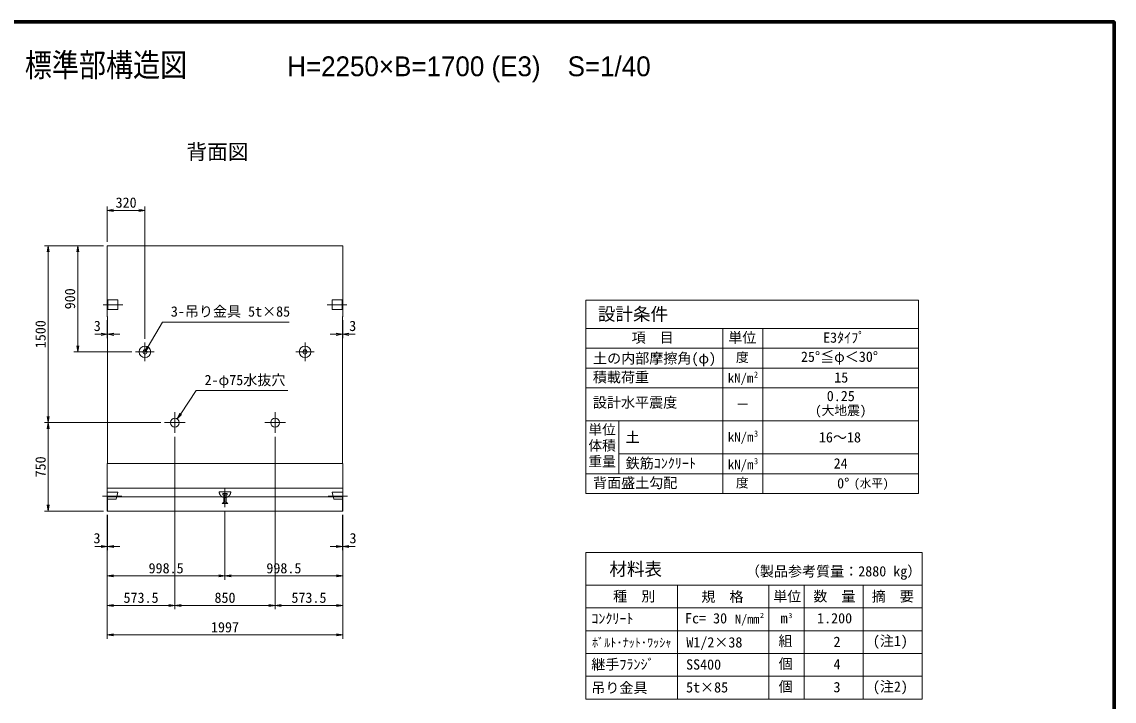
# Model space of a CAD drawing. Units: millimetres at full size, sheet at 1:40. Extents: x 141688 to 157488, y 10657 to 21690.
# Drawn here: x 148226 to 157488, y 15930 to 21690 of the extents above; entities that cross this region are included whole.
import ezdxf
from ezdxf.enums import TextEntityAlignment as Align

# ---------------------------------------------------------------- set-up
doc = ezdxf.new("R2010")
doc.units = ezdxf.units.MM
doc.header["$LTSCALE"] = 40
doc.linetypes.add('CHAIN', pattern=[18.5, 12, -1.5, 3.5, -1.5])
doc.linetypes.add('DASHED', pattern=[7.5, 6, -1.5])
for name, color, linetype, lineweight in [('01図枠', 1, 'Continuous', 70), ('中心', 6, 'CHAIN', 9), ('外形線', 7, 'Continuous', 13), ('寸法', 2, 'Continuous', 9), ('細線', 4, 'Continuous', 9), ('連結部', 4, 'Continuous', 13)]:
    doc.layers.add(name, color=color, linetype=linetype, lineweight=lineweight)
doc.layers.add('文字', color=7, linetype='Continuous')
doc.styles.add('ＭＳ ゴシック', font='')
doc.styles.add('ＭＳ Ｐゴシック', font='')
doc.styles.get('ＭＳ ゴシック').set_extended_font_data('MS Gothic')
doc.styles.get('ＭＳ Ｐゴシック').set_extended_font_data('MS PGothic')

# ---------------------------------------------------------------- blocks, each defined once
blk = doc.blocks.new('open_arrow')
at = {"color": 0, "linetype": 'Continuous', "lineweight": -2}
blk.add_lwpolyline([(7.5, 1.25), (0, 0), (7.5, -1.25)], dxfattribs=at)

msp = doc.modelspace()

# ---------------------------------------------------------------- linework, layer by layer
at = {"layer": '01図枠'}
msp.add_lwpolyline([(141687.54, 10809.99), (157487.54, 10809.99), (157487.54, 21689.99), (141687.54, 21689.99)], close=True, dxfattribs=at)
at = {"layer": '中心'}
for p, q in [((149080.58, 19291.75), (148915.58, 19291.75)), ((150815.58, 19291.75), (150980.58, 19291.75)), ((149269.58, 18970.75), (149269.58, 18812.75)), ((150626.58, 18970.75), (150626.58, 18812.75)), ((149348.58, 18891.75), (149190.58, 18891.75)), ((150547.58, 18891.75), (150705.58, 18891.75)), ((149523.08, 18204.25), (149523.08, 18379.25)), ((150373.08, 18204.25), (150373.08, 18379.25)), ((149435.58, 18291.75), (149610.58, 18291.75)), ((150285.58, 18291.75), (150460.58, 18291.75)), ((149948.08, 17735.87), (149948.08, 17575.87)), ((149074.58, 17667.87), (148909.58, 17667.87)), ((150821.58, 17667.87), (150986.58, 17667.87))]:
    msp.add_line(p, q, dxfattribs=at)
at = {"layer": '外形線'}
for p, q in [((148949.58, 19791.75), (150946.58, 19791.75)), ((148949.58, 19791.75), (148949.58, 19191.75)), ((150946.58, 19791.75), (150946.58, 19191.75)), ((148952.58, 19188.75), (148949.58, 19191.75)), ((148952.58, 19188.75), (148952.58, 17949.75)), ((150943.58, 19188.75), (150946.58, 19191.75)), ((150943.58, 19188.75), (150943.58, 17949.75)), ((148952.58, 17949.75), (148949.58, 17946.75)), ((148949.58, 17946.75), (148949.58, 17541.75)), ((150943.58, 17949.75), (150946.58, 17946.75)), ((150946.58, 17946.75), (150946.58, 17541.75)), ((148949.58, 17661.75), (150946.58, 17661.75)), ((148949.58, 17541.75), (150946.58, 17541.75))]:
    msp.add_line(p, q, dxfattribs=at)
for centre in [(149523.08, 18291.75), (150373.08, 18291.75)]:
    msp.add_circle(centre, 37.5, dxfattribs=at)
at = {"layer": '寸法'}
for p, q in [((148949.58, 19823.75), (148949.58, 20123.75)), ((149269.58, 19002.75), (149269.58, 20123.75)), ((149269.58, 20091.75), (148949.58, 20091.75)), ((148917.58, 19791.75), (148417.58, 19791.75)), ((148449.58, 18291.75), (148449.58, 19791.75)), ((148917.58, 19791.75), (148667.58, 19791.75)), ((148699.58, 19791.75), (148699.58, 18891.75)), ((148949.58, 19159.75), (148949.58, 19008.61)), ((148952.58, 19156.75), (148952.58, 19008.61)), ((150943.58, 19156.75), (150943.58, 19008.61)), ((150946.58, 19159.75), (150946.58, 19008.61)), ((148845.58, 19040.61), (149056.58, 19040.61)), ((151050.58, 19040.61), (150839.58, 19040.61)), ((149158.58, 18891.75), (148667.58, 18891.75)), ((149403.58, 18291.75), (148417.58, 18291.75)), ((149403.58, 18291.75), (148417.58, 18291.75)), ((148449.58, 17541.75), (148449.58, 18291.75)), ((149523.08, 18172.25), (149523.08, 16709.75)), ((149523.08, 18172.25), (149523.08, 16709.75)), ((150373.08, 18172.25), (150373.08, 16709.75)), ((150373.08, 18172.25), (150373.08, 16709.75)), ((148917.58, 17541.75), (148417.58, 17541.75)), ((148949.58, 17509.75), (148949.58, 16459.75)), ((148949.58, 17509.75), (148949.58, 16709.75)), ((148949.58, 17509.75), (148949.58, 16959.75)), ((148949.58, 17509.75), (148949.58, 17209.75)), ((148952.58, 17509.75), (148952.58, 17209.75)), ((149948.08, 17543.87), (149948.08, 16959.75)), ((149948.08, 17543.87), (149948.08, 16959.75)), ((150943.58, 17509.75), (150943.58, 17209.75)), ((150946.58, 17509.75), (150946.58, 16459.75)), ((150946.58, 17509.75), (150946.58, 16709.75)), ((150946.58, 17509.75), (150946.58, 16959.75)), ((150946.58, 17509.75), (150946.58, 17209.75)), ((148845.58, 17241.75), (149056.58, 17241.75)), ((151050.58, 17241.75), (150839.58, 17241.75)), ((148949.58, 16991.75), (149948.08, 16991.75)), ((149948.08, 16991.75), (150946.58, 16991.75)), ((148949.58, 16741.75), (149523.08, 16741.75)), ((149523.08, 16741.75), (150373.08, 16741.75)), ((150373.08, 16741.75), (150946.58, 16741.75)), ((148949.58, 16491.75), (150946.58, 16491.75))]:
    msp.add_line(p, q, dxfattribs=at)
at = {"layer": '寸法', "color": 3}
for p, q in [((153008.66, 17858.01), (153008.66, 19329.39)), ((153008.66, 19329.39), (155828.66, 19329.39)), ((155828.66, 17690.01), (155828.66, 19329.39)), ((153008.66, 17690.01), (153008.66, 19090.01)), ((153008.66, 19090.01), (155828.66, 19090.01)), ((154168.66, 17690.01), (154168.66, 19090.01)), ((154508.66, 17690.01), (154508.66, 19090.01)), ((153008.66, 18922.01), (155828.66, 18922.01)), ((153008.66, 18754.01), (155828.66, 18754.01)), ((153008.66, 18586.01), (155828.66, 18586.01)), ((153008.66, 18306.01), (155828.66, 18306.01)), ((153288.66, 17858.01), (153288.66, 18306.01)), ((153288.66, 18026.01), (155828.66, 18026.01)), ((153008.66, 17858.01), (155828.66, 17858.01)), ((153008.66, 17690.01), (155828.66, 17690.01)), ((153008.66, 15947.75), (153008.66, 17190.01)), ((153008.66, 17190.01), (155858.66, 17190.01)), ((155858.66, 15947.75), (155858.66, 17190.01)), ((153008.66, 16914.63), (155858.66, 16914.63)), ((153783.66, 15947.75), (153783.66, 16914.63)), ((154558.66, 15947.75), (154558.66, 16914.63)), ((154858.66, 15947.75), (154858.66, 16914.63)), ((154858.66, 16141.13), (154858.66, 16914.63)), ((155358.66, 15947.75), (155358.66, 16914.63)), ((153008.66, 16721.26), (155858.66, 16721.26)), ((153008.66, 16527.88), (155858.66, 16527.88)), ((153008.66, 16334.51), (155858.66, 16334.51)), ((153008.66, 16141.13), (155858.66, 16141.13)), ((153008.66, 15947.75), (155858.66, 15947.75))]:
    msp.add_line(p, q, dxfattribs=at)
at = {"layer": '寸法', "color": 3, "linetype": 'DASHED'}
for p, q in [((149899.03, 17705.87), (149997.13, 17705.87)), ((149930.08, 17690.87), (149966.08, 17690.87)), ((149930.08, 17678.87), (149930.08, 17690.87)), ((149966.08, 17690.87), (149966.08, 17678.87)), ((149923.03, 17605.87), (149938.03, 17617.53)), ((149973.06, 17605.87), (149923.03, 17605.87)), ((149966.08, 17678.87), (149930.08, 17678.87)), ((149938.03, 17678.87), (149938.03, 17617.53)), ((149938.03, 17617.53), (149958.06, 17617.53)), ((149958.06, 17678.87), (149958.06, 17617.53)), ((149958.06, 17617.53), (149973.06, 17605.87))]:
    msp.add_line(p, q, dxfattribs=at)
at = {"layer": '寸法'}
for points in [[(149269.58, 18891.75), (149295.78, 18936.67), (149417, 19144.55), (150493.06, 19144.55)], [(149543.77, 18323.02), (149572.47, 18366.39), (149702.84, 18563.41), (150480.48, 18563.41)]]:
    msp.add_lwpolyline(points, dxfattribs=at)
at = {"layer": '寸法', "color": 3}
for centre in [(149269.58, 18891.75), (150626.58, 18891.75)]:
    msp.add_circle(centre, 18, dxfattribs=at)
at = {"layer": '寸法', "color": 3, "linetype": 'DASHED'}
msp.add_arc((149948.08, 17705.87), 49.05, 180, 0, dxfattribs=at)
at = {"layer": '細線'}
for p, q in [((148955.58, 19251.75), (148955.58, 19331.75)), ((149040.58, 19331.75), (148955.58, 19331.75)), ((149040.58, 19251.75), (149040.58, 19331.75)), ((150855.58, 19251.75), (150855.58, 19331.75)), ((150855.58, 19331.75), (150940.58, 19331.75)), ((150940.58, 19251.75), (150940.58, 19331.75)), ((149040.58, 19251.75), (148955.58, 19251.75)), ((150855.58, 19251.75), (150940.58, 19251.75)), ((148949.58, 17946.75), (150946.58, 17946.75)), ((148949.58, 17735.01), (150946.58, 17735.01)), ((148952.58, 17541.75), (148952.58, 17661.75)), ((150943.58, 17541.75), (150943.58, 17661.75))]:
    msp.add_line(p, q, dxfattribs=at)
at = {"layer": '細線', "linetype": 'DASHED'}
for p, q in [((148949.58, 17642.87), (148949.58, 17702.87)), ((148949.58, 17702.87), (149040.58, 17702.87)), ((149025.58, 17642.87), (149040.58, 17702.87)), ((150870.58, 17642.87), (150855.58, 17702.87)), ((150946.58, 17702.87), (150855.58, 17702.87)), ((150946.58, 17642.87), (150946.58, 17702.87)), ((148949.58, 17642.87), (149025.58, 17642.87)), ((150946.58, 17642.87), (150870.58, 17642.87))]:
    msp.add_line(p, q, dxfattribs=at)
at = {"layer": '連結部', "color": 3}
for centre in [(149269.58, 18891.75), (150626.58, 18891.75)]:
    msp.add_circle(centre, 49, dxfattribs=at)

# ---------------------------------------------------------------- block references
at = {"layer": '寸法', "xscale": 6.93, "yscale": 6.93}
for p in [(148949.58, 20091.75), (148952.58, 19040.61), (150946.58, 19040.61), (148952.58, 17241.75), (150946.58, 17241.75), (148949.58, 16991.75), (149948.08, 16991.75), (148949.58, 16741.75), (149523.08, 16741.75), (150373.08, 16741.75), (148949.58, 16491.75)]:
    msp.add_blockref('open_arrow', p, dxfattribs=at)
for p, rotation in [((149269.58, 20091.75), 180), ((148449.58, 19791.75), 270), ((148699.58, 19791.75), 270), ((148949.58, 19040.61), 180), ((150943.58, 19040.61), 180), ((148699.58, 18891.75), 90), ((149269.58, 18891.75), 59.8), ((148449.58, 18291.75), 90), ((149543.77, 18323.02), 56.5), ((148449.58, 18291.75), 270), ((148449.58, 17541.75), 90), ((148949.58, 17241.75), 180), ((150943.58, 17241.75), 180), ((149948.08, 16991.75), 180), ((150946.58, 16991.75), 180), ((149523.08, 16741.75), 180), ((150373.08, 16741.75), 180), ((150946.58, 16741.75), 180), ((150946.58, 16491.75), 180)]:
    msp.add_blockref('open_arrow', p, dxfattribs=dict(at, rotation=rotation))

# ---------------------------------------------------------------- texts
at = {"layer": '寸法', "style": 'ＭＳ ゴシック'}
for s, p in [('320', (149109.58, 20157.75)), ('3', (148865.2, 19112.05)), ('3', (151030.97, 19112.05)), ('3', (148862.73, 17312.18)), ('3', (151033.43, 17312.18)), ('998.5', (149448.83, 17057.75)), ('998.5', (150447.33, 17057.75)), ('573.5', (149236.33, 16807.75)), ('850', (149948.08, 16807.75)), ('573.5', (150659.83, 16807.75)), ('1997', (149948.08, 16557.75))]:
    msp.add_text(s, height=87.35, dxfattribs=at).set_placement(p, align=Align.MIDDLE_CENTER)
for s, p in [('900', (148633.58, 19341.75)), ('1500', (148383.58, 19041.75)), ('750', (148383.58, 17916.75))]:
    msp.add_text(s, height=87.35, rotation=90, dxfattribs=at).set_placement(p, align=Align.MIDDLE_CENTER)
for s, p in [('3-吊り金具 5t×85', (149489, 19164.55)), ('2-φ75水抜穴', (149774.84, 18583.41))]:
    msp.add_text(s, height=87.35, dxfattribs=at).set_placement(p, align=Align.BOTTOM_LEFT)
at = {"layer": '寸法', "color": 3, "style": 'ＭＳ ゴシック'}
for s, height, p in [('設計条件', 109.2, (153109.63, 19125.26)), ('項\u3000目', 87.35, (153396.05, 18943.25)), ('単位', 87.35, (154215.25, 18943.25)), ('E3ﾀｲﾌﾟ', 87.35, (155019.33, 18943.25)), ('度', 79.75, (154280.45, 18782.32)), ('25°', 87.35, (154831.68, 18780.87)), ('≦φ＜30°', 87.35, (154994.27, 18780.87)), ('土の内部摩擦角(φ)', 87.35, (153068.98, 18767.38)), ('積載荷重', 87.35, (153067.08, 18607.38)), ('kN/m', 79.75, (154211.51, 18606.57)), ('2', 52.22, (154432.66, 18657.04)), ('15', 87.35, (155113.81, 18605.41)), ('0.25', 87.35, (155050.66, 18448.02)), ('設計水平震度', 87.35, (153067.94, 18393.07)), ('ー', 79.75, (154283.44, 18383.04)), ('(大地震)', 79.75, (154951.88, 18331.99)), ('土', 87.35, (153345.68, 18098.51)), ('kN/m', 79.75, (154211.94, 18106.51)), ('3', 52.22, (154433.08, 18156.99)), ('16～18', 87.35, (154983.92, 18097.86)), ('鉄筋ｺﾝｸﾘｰﾄ', 87.35, (153345.68, 17877.93)), ('kN/m', 79.75, (154211.94, 17873)), ('3', 52.22, (154433.08, 17923.47)), ('24', 87.35, (155109.14, 17876.46)), ('背面盛土勾配', 87.35, (153068.66, 17711.25)), ('度', 79.75, (154280.45, 17718.32)), ('0°', 87.35, (155138.56, 17708.27)), ('(水平)', 72.16, (155280.89, 17719.78)), ('材料表', 109.2, (153207.53, 16962.76)), ('種\u3000別', 87.35, (153238.94, 16749.92)), ('規\u3000格', 87.35, (153987.09, 16745.78)), ('単位', 87.35, (154596.29, 16748.98)), ('数\u3000量', 87.35, (154936.69, 16749.72)), ('摘\u3000要', 87.35, (155431.68, 16749.33)), ('ｺﾝｸﾘｰﾄ', 87.35, (153054.31, 16560.77)), ('Fc= 30', 87.35, (153849.08, 16563.19)), ('2', 43.67, (154484.39, 16622.61)), ('3', 43.67, (154724.63, 16621.06)), ('N/mm', 75.95, (154272.83, 16565.37)), ('m', 87.35, (154659.24, 16564.35)), ('組', 87.35, (154641.34, 16370.97)), ('(注1)', 87.35, (155441.34, 16370.97)), ('ﾎﾞﾙﾄ･ﾅｯﾄ･ﾜｯｼｬ', 75.95, (153060.14, 16365.96)), ('W1/2×38', 87.35, (153859.85, 16359.28)), ('個 ', 87.35, (154642.67, 16177.6)), ('継手ﾌﾗﾝｼﾞ', 87.35, (153054.09, 16172.71)), ('SS400', 87.35, (153857.64, 16171.17)), ('吊り金具', 87.35, (153054.09, 15974.01)), ('5t×85', 87.35, (153857.64, 15977.79)), ('個 ', 87.35, (154642.67, 15984.22)), ('(注2)', 87.35, (155441.34, 15984.22))]:
    msp.add_text(s, height=height, dxfattribs=at).set_placement(p, align=Align.BOTTOM_LEFT)
for s, p in [('単位', (153029.8, 18275.15)), ('体積', (153029.8, 18140.48)), ('重量', (153029.8, 18005.81))]:
    msp.add_text(s, height=85.24, dxfattribs=at).set_placement(p, align=Align.TOP_LEFT)
for s, p in [('（製品参考質量：2880 kg）', (155852.61, 16961.65)), ('1.200', (155265.9, 16563.67)), ('2', (155167.37, 16363.95)), ('4', (155167.11, 16172.95)), ('3', (155167.11, 15979.57))]:
    msp.add_text(s, height=87.35, dxfattribs=at).set_placement(p, align=Align.BOTTOM_RIGHT)
at = {"layer": '文字', "style": 'ＭＳ Ｐゴシック', "width": 0.85}
msp.add_text(' KLウォール3型（Eタイプ）標準部構造図\u3000\u3000\u3000\u3000\u3000\u3000\u3000\u3000\u3000\u3000\u3000\u3000\u3000\u3000 \u3000\u3000\u3000\u3000', height=197.9, dxfattribs=at).set_placement((149587.54, 21165.77), align=Align.BOTTOM_CENTER)
at = {"layer": '文字', "style": 'ＭＳ Ｐゴシック'}
msp.add_text('H=2250×B=1700 (E3)\u3000S=1/40', height=168.3, dxfattribs=at).set_placement((150475.63, 21178.44), align=Align.BOTTOM_LEFT)
msp.add_text(' 背面図 ', height=128.7, dxfattribs=at).set_placement((149884.24, 20485.14), align=Align.BOTTOM_CENTER)

doc.saveas('drawing.dxf')
